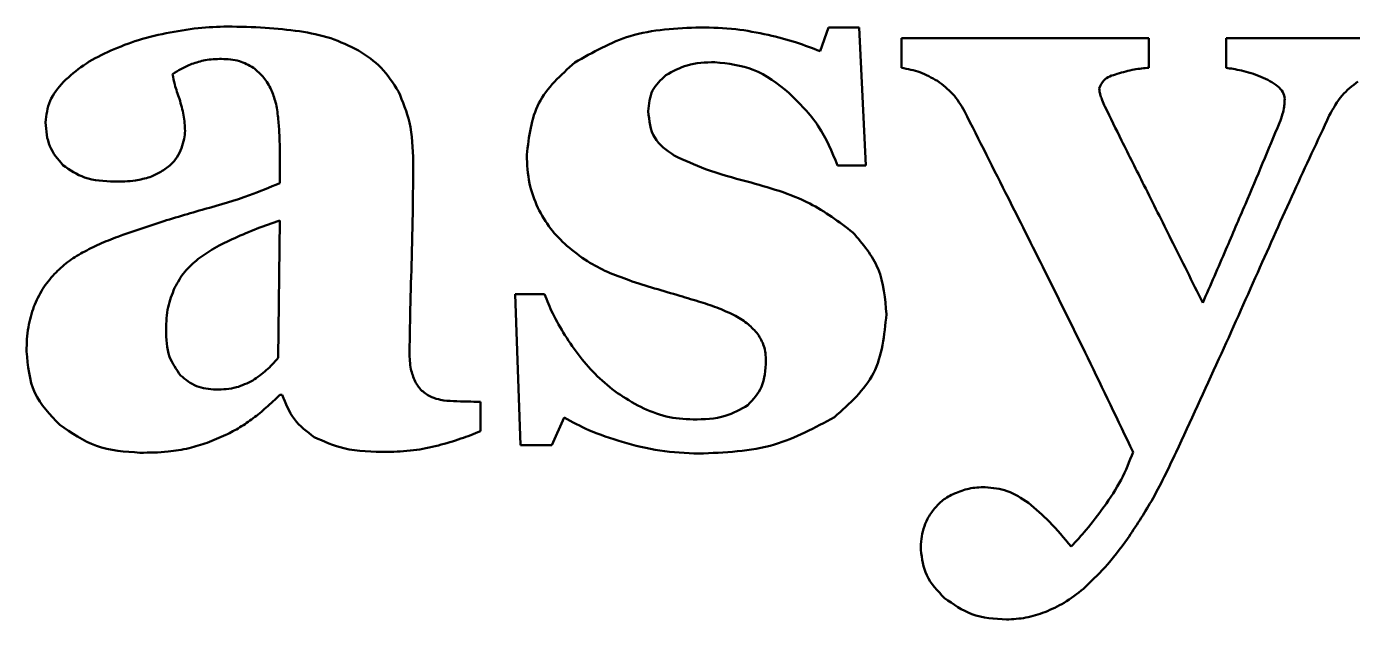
# Model space of a CAD drawing. Header units: millimetres. Extents: x 0 to 420, y 0 to 297.
# Drawn here: x 210.29 to 215.3, y 148.56 to 150.8 of the extents above; entities that cross this region are included whole.
import ezdxf

# ---------------------------------------------------------------- set-up
doc = ezdxf.new("R2010")
doc.units = ezdxf.units.MM
doc.header["$LTSCALE"] = 0.75
doc.layers.add('Visible', color=7, linetype='Continuous', lineweight=50)

msp = doc.modelspace()

# ---------------------------------------------------------------- linework, layer by layer
at = {"layer": 'Visible'}
for p, q in [((213.321, 150.7956, 0.25), (213.2889, 150.7054, 0.25)), ((213.4372, 150.7956, 0.25), (213.321, 150.7956, 0.25)), ((213.4617, 150.2742, 0.25), (213.4372, 150.7956, 0.25)), ((213.5962, 150.7543, 0.25), (213.5962, 150.6427, 0.25)), ((214.5319, 150.7543, 0.25), (213.5962, 150.7543, 0.25)), ((214.5319, 150.6427, 0.25), (214.5319, 150.7543, 0.25)), ((214.8239, 150.7543, 0.25), (214.8239, 150.6427, 0.25)), ((215.4553, 150.7543, 0.25), (214.8239, 150.7543, 0.25)), ((211.2464, 150.3537, 0.25), (211.2464, 150.207, 0.25)), ((213.3546, 150.2742, 0.25), (213.4617, 150.2742, 0.25)), ((211.2464, 150.0663, 0.25), (211.2402, 149.5468, 0.25)), ((212.1362, 149.7881, 0.25), (212.156, 149.2178, 0.25)), ((212.2478, 149.7881, 0.25), (212.1362, 149.7881, 0.25)), ((211.2464, 149.4074, 0.25), (211.2555, 149.4074, 0.25)), ((212.0047, 149.2698, 0.25), (212.0047, 149.3814, 0.25)), ((212.2753, 149.2178, 0.25), (212.3212, 149.3218, 0.25)), ((212.156, 149.2178, 0.25), (212.2753, 149.2178, 0.25))]:
    msp.add_line(p, q, dxfattribs=at)
for points, knots in [([(210.8168, 150.7734, 0.25), (210.777, 150.7645, 0.25), (210.7009, 150.7475, 0.25), (210.6293, 150.7169, 0.25), (210.5951, 150.7023, 0.25)], [-0.1166196, -0.1166196, -0.1166196, -0.1166196, -0.0556452, 0, 0, 0, 0]), ([(211.0492, 150.7986, 0.25), (211.0119, 150.7974, 0.25), (210.9338, 150.7948, 0.25), (210.8569, 150.7808, 0.25), (210.8168, 150.7734, 0.25)], [-0.1170173, -0.1170173, -0.1170173, -0.1170173, -0.0611257, 0, 0, 0, 0]), ([(211.3213, 150.781, 0.25), (211.278, 150.7862, 0.25), (211.1876, 150.7969, 0.25), (211.0966, 150.798, 0.25), (211.0492, 150.7986, 0.25)], [-0.1364343, -0.1364343, -0.1364343, -0.1364343, -0.0711249, 0, 0, 0, 0]), ([(211.5445, 150.7084, 0.25), (211.5099, 150.7253, 0.25), (211.4389, 150.7598, 0.25), (211.3611, 150.7739, 0.25), (211.3213, 150.781, 0.25)], [-0.1178592, -0.1178592, -0.1178592, -0.1178592, -0.0603826, 0, 0, 0, 0]), ([(212.8364, 150.7956, 0.25), (212.7457, 150.7918, 0.25), (212.5766, 150.7847, 0.25), (212.4298, 150.7013, 0.25), (212.3617, 150.6626, 0.25)], [-0.2496704, -0.2496704, -0.2496704, -0.2496704, -0.1159107, 0, 0, 0, 0]), ([(213.0925, 150.7673, 0.25), (213.0518, 150.7755, 0.25), (212.9673, 150.7926, 0.25), (212.8811, 150.7946, 0.25), (212.8364, 150.7956, 0.25)], [-0.1290454, -0.1290454, -0.1290454, -0.1290454, -0.0668846, 0, 0, 0, 0]), ([(213.2889, 150.7054, 0.25), (213.2595, 150.7167, 0.25), (213.1953, 150.7414, 0.25), (213.1286, 150.7582, 0.25), (213.0925, 150.7673, 0.25)], [-0.103073, -0.103073, -0.103073, -0.103073, -0.0557976, 0, 0, 0, 0]), ([(211.6951, 150.5532, 0.25), (211.6751, 150.585, 0.25), (211.6359, 150.6474, 0.25), (211.5746, 150.6883, 0.25), (211.5445, 150.7084, 0.25)], [-0.1092061, -0.1092061, -0.1092061, -0.1092061, -0.0536861, 0, 0, 0, 0]), ([(210.5951, 150.7023, 0.25), (210.5641, 150.6869, 0.25), (210.5037, 150.6569, 0.25), (210.4536, 150.6118, 0.25), (210.4292, 150.5899, 0.25)], [-0.1005899, -0.1005899, -0.1005899, -0.1005899, -0.0488768, 0, 0, 0, 0]), ([(210.9137, 150.6572, 0.25), (210.9305, 150.6628, 0.25), (210.9669, 150.6749, 0.25), (211.0054, 150.6758, 0.25), (211.0262, 150.6763, 0.25)], [-0.05729512, -0.05729512, -0.05729512, -0.05729512, -0.0309676, 0, 0, 0, 0]), ([(211.0262, 150.6763, 0.25), (211.0493, 150.6754, 0.25), (211.0923, 150.6736, 0.25), (211.1297, 150.6525, 0.25), (211.147, 150.6427, 0.25)], [-0.06350889, -0.06350889, -0.06350889, -0.06350889, -0.02941269, 0, 0, 0, 0]), ([(212.3617, 150.6626, 0.25), (212.3088, 150.6152, 0.25), (212.2044, 150.5217, 0.25), (212.1884, 150.3827, 0.25), (212.1805, 150.314, 0.25)], [-0.2026148, -0.2026148, -0.2026148, -0.2026148, -0.1000599, 0, 0, 0, 0]), ([(212.7064, 150.6152, 0.25), (212.7325, 150.6294, 0.25), (212.7899, 150.6608, 0.25), (212.8556, 150.6629, 0.25), (212.8914, 150.6641, 0.25)], [-0.09686129, -0.09686129, -0.09686129, -0.09686129, -0.05290849, 0, 0, 0, 0]), ([(212.8914, 150.6641, 0.25), (212.9413, 150.6585, 0.25), (213.0455, 150.647, 0.25), (213.1281, 150.5823, 0.25), (213.1712, 150.5487, 0.25)], [-0.1540049, -0.1540049, -0.1540049, -0.1540049, -0.0801528, 0, 0, 0, 0]), ([(210.8411, 150.6182, 0.25), (210.8516, 150.6251, 0.25), (210.8747, 150.6401, 0.25), (210.8999, 150.6512, 0.25), (210.9137, 150.6572, 0.25)], [-0.04128374, -0.04128374, -0.04128374, -0.04128374, -0.02253299, 0, 0, 0, 0]), ([(210.8672, 150.525, 0.25), (210.861, 150.5431, 0.25), (210.8505, 150.5737, 0.25), (210.8438, 150.6053, 0.25), (210.8411, 150.6182, 0.25)], [-0.0484562, -0.0484562, -0.0484562, -0.0484562, -0.01979941, 0, 0, 0, 0]), ([(211.147, 150.6427, 0.25), (211.1612, 150.631, 0.25), (211.1891, 150.6079, 0.25), (211.206, 150.5759, 0.25), (211.2143, 150.5601, 0.25)], [-0.05373629, -0.05373629, -0.05373629, -0.05373629, -0.02642221, 0, 0, 0, 0]), ([(212.6392, 150.4791, 0.25), (212.6418, 150.5064, 0.25), (212.647, 150.5604, 0.25), (212.6868, 150.5971, 0.25), (212.7064, 150.6152, 0.25)], [-0.07831206, -0.07831206, -0.07831206, -0.07831206, -0.03861698, 0, 0, 0, 0]), ([(213.5962, 150.6427, 0.25), (213.62, 150.6382, 0.25), (213.6681, 150.6292, 0.25), (213.7107, 150.6052, 0.25), (213.7323, 150.593, 0.25)], [-0.07286986, -0.07286986, -0.07286986, -0.07286986, -0.03687853, 0, 0, 0, 0]), ([(214.3443, 150.5647, 0.25), (214.349, 150.5759, 0.25), (214.3614, 150.6051, 0.25), (214.3928, 150.6142, 0.25), (214.4122, 150.6197, 0.25)], [-0.04572066, -0.04572066, -0.04572066, -0.04572066, -0.02823633, 0, 0, 0, 0]), ([(214.4122, 150.6197, 0.25), (214.4333, 150.626, 0.25), (214.4725, 150.6376, 0.25), (214.5131, 150.6411, 0.25), (214.5319, 150.6427, 0.25)], [-0.06108052, -0.06108052, -0.06108052, -0.06108052, -0.02811053, 0, 0, 0, 0]), ([(214.8239, 150.6427, 0.25), (214.8325, 150.6414, 0.25), (214.852, 150.6384, 0.25), (214.8712, 150.6343, 0.25), (214.8818, 150.632, 0.25)], [-0.0294835, -0.0294835, -0.0294835, -0.0294835, -0.01634616, 0, 0, 0, 0]), ([(214.8818, 150.632, 0.25), (214.8939, 150.629, 0.25), (214.9187, 150.6229, 0.25), (214.9427, 150.6138, 0.25), (214.9551, 150.609, 0.25)], [-0.03839568, -0.03839568, -0.03839568, -0.03839568, -0.01984464, 0, 0, 0, 0]), ([(214.9551, 150.609, 0.25), (214.9666, 150.6039, 0.25), (214.9889, 150.594, 0.25), (215.0088, 150.5799, 0.25), (215.0184, 150.5731, 0.25)], [-0.03648271, -0.03648271, -0.03648271, -0.03648271, -0.01749542, 0, 0, 0, 0]), ([(210.4292, 150.5899, 0.25), (210.4094, 150.567, 0.25), (210.371, 150.5226, 0.25), (210.3644, 150.4644, 0.25), (210.3612, 150.4363, 0.25)], [-0.08578929, -0.08578929, -0.08578929, -0.08578929, -0.04149066, 0, 0, 0, 0]), ([(211.2143, 150.5601, 0.25), (211.2204, 150.5444, 0.25), (211.2336, 150.5103, 0.25), (211.2379, 150.4741, 0.25), (211.2403, 150.4546, 0.25)], [-0.05451172, -0.05451172, -0.05451172, -0.05451172, -0.02924963, 0, 0, 0, 0]), ([(213.7323, 150.593, 0.25), (213.7527, 150.5779, 0.25), (213.7946, 150.5469, 0.25), (213.8211, 150.502, 0.25), (213.8347, 150.4791, 0.25)], [-0.07728514, -0.07728514, -0.07728514, -0.07728514, -0.03951734, 0, 0, 0, 0]), ([(214.3489, 150.538, 0.25), (214.3475, 150.5426, 0.25), (214.345, 150.5513, 0.25), (214.3445, 150.5604, 0.25), (214.3443, 150.5647, 0.25)], [-0.01361186, -0.01361186, -0.01361186, -0.01361186, -0.00642764, 0, 0, 0, 0]), ([(215.0184, 150.5731, 0.25), (215.0262, 150.5663, 0.25), (215.0409, 150.5533, 0.25), (215.0437, 150.534, 0.25), (215.0451, 150.525, 0.25)], [-0.02833407, -0.02833407, -0.02833407, -0.02833407, -0.01332455, 0, 0, 0, 0]), ([(215.2137, 150.4623, 0.25), (215.2282, 150.4889, 0.25), (215.2554, 150.5392, 0.25), (215.3004, 150.5742, 0.25), (215.3215, 150.5907, 0.25)], [-0.08463357, -0.08463357, -0.08463357, -0.08463357, -0.03973146, 0, 0, 0, 0]), ([(210.8886, 150.4042, 0.25), (210.8876, 150.4241, 0.25), (210.8855, 150.4652, 0.25), (210.8734, 150.5046, 0.25), (210.8672, 150.525, 0.25)], [-0.06154576, -0.06154576, -0.06154576, -0.06154576, -0.03180326, 0, 0, 0, 0]), ([(211.7509, 150.288, 0.25), (211.7495, 150.3381, 0.25), (211.747, 150.4301, 0.25), (211.7113, 150.5147, 0.25), (211.6951, 150.5532, 0.25)], [-0.1365804, -0.1365804, -0.1365804, -0.1365804, -0.0621994, 0, 0, 0, 0]), ([(213.1712, 150.5487, 0.25), (213.2112, 150.5086, 0.25), (213.2906, 150.4293, 0.25), (213.3334, 150.3256, 0.25), (213.3546, 150.2742, 0.25)], [-0.1665034, -0.1665034, -0.1665034, -0.1665034, -0.0824759, 0, 0, 0, 0]), ([(214.3657, 150.496, 0.25), (214.3621, 150.504, 0.25), (214.356, 150.5178, 0.25), (214.351, 150.532, 0.25), (214.3489, 150.538, 0.25)], [-0.02261053, -0.02261053, -0.02261053, -0.02261053, -0.00945217, 0, 0, 0, 0]), ([(215.0451, 150.525, 0.25), (215.0449, 150.5212, 0.25), (215.0445, 150.5112, 0.25), (215.0434, 150.5013, 0.25), (215.0428, 150.4951, 0.25)], [-0.01495325, -0.01495325, -0.01495325, -0.01495325, -0.00930843, 0, 0, 0, 0]), ([(212.7376, 150.3109, 0.25), (212.7089, 150.3312, 0.25), (212.6507, 150.3722, 0.25), (212.643, 150.4432, 0.25), (212.6392, 150.4791, 0.25)], [-0.1017582, -0.1017582, -0.1017582, -0.1017582, -0.0515595, 0, 0, 0, 0]), ([(213.8347, 150.4791, 0.25), (213.89, 150.3694, 0.25), (213.9951, 150.161, 0.25), (214.0998, 149.9524, 0.25), (214.1494, 149.8535, 0.25)], [-0.3501474, -0.3501474, -0.3501474, -0.3501474, -0.1659361, 0, 0, 0, 0]), ([(214.5131, 150.1994, 0.25), (214.4848, 150.2557, 0.25), (214.4352, 150.3544, 0.25), (214.3865, 150.4535, 0.25), (214.3657, 150.496, 0.25)], [-0.1655837, -0.1655837, -0.1655837, -0.1655837, -0.0710692, 0, 0, 0, 0]), ([(214.9431, 149.8699, 0.25), (214.9885, 149.9717, 0.25), (215.0769, 150.17, 0.25), (215.169, 150.3667, 0.25), (215.2137, 150.4623, 0.25)], [-0.3256572, -0.3256572, -0.3256572, -0.3256572, -0.1583467, 0, 0, 0, 0]), ([(215.0428, 150.4951, 0.25), (215.0412, 150.4864, 0.25), (215.0374, 150.4657, 0.25), (215.0297, 150.4461, 0.25), (215.0252, 150.4349, 0.25)], [-0.03145261, -0.03145261, -0.03145261, -0.03145261, -0.01808712, 0, 0, 0, 0]), ([(210.3612, 150.4363, 0.25), (210.3636, 150.405, 0.25), (210.3684, 150.3441, 0.25), (210.4079, 150.2976, 0.25), (210.4271, 150.275, 0.25)], [-0.08913062, -0.08913062, -0.08913062, -0.08913062, -0.04337705, 0, 0, 0, 0]), ([(211.2403, 150.4546, 0.25), (211.242, 150.4358, 0.25), (211.2452, 150.4022, 0.25), (211.246, 150.3685, 0.25), (211.2464, 150.3537, 0.25)], [-0.05055769, -0.05055769, -0.05055769, -0.05055769, -0.02218133, 0, 0, 0, 0]), ([(215.0252, 150.4349, 0.25), (215.0041, 150.3841, 0.25), (214.9615, 150.2816, 0.25), (214.9181, 150.1793, 0.25), (214.8963, 150.1277, 0.25)], [-0.1665752, -0.1665752, -0.1665752, -0.1665752, -0.0840871, 0, 0, 0, 0]), ([(210.8748, 150.3392, 0.25), (210.8788, 150.351, 0.25), (210.886, 150.3721, 0.25), (210.8878, 150.3944, 0.25), (210.8886, 150.4042, 0.25)], [-0.03332303, -0.03332303, -0.03332303, -0.03332303, -0.01472089, 0, 0, 0, 0]), ([(210.835, 150.2773, 0.25), (210.8432, 150.2859, 0.25), (210.8606, 150.3039, 0.25), (210.8699, 150.3271, 0.25), (210.8748, 150.3392, 0.25)], [-0.03713163, -0.03713163, -0.03713163, -0.03713163, -0.01941383, 0, 0, 0, 0]), ([(212.1805, 150.314, 0.25), (212.1818, 150.2775, 0.25), (212.1843, 150.2083, 0.25), (212.2097, 150.144, 0.25), (212.2218, 150.1137, 0.25)], [-0.1029164, -0.1029164, -0.1029164, -0.1029164, -0.048588, 0, 0, 0, 0]), ([(213.0131, 150.2131, 0.25), (212.96, 150.2273, 0.25), (212.8655, 150.2525, 0.25), (212.7766, 150.2931, 0.25), (212.7376, 150.3109, 0.25)], [-0.1463923, -0.1463923, -0.1463923, -0.1463923, -0.0642084, 0, 0, 0, 0]), ([(210.4271, 150.275, 0.25), (210.4535, 150.257, 0.25), (210.5119, 150.2171, 0.25), (210.5829, 150.2145, 0.25), (210.6218, 150.2131, 0.25)], [-0.1040364, -0.1040364, -0.1040364, -0.1040364, -0.0570705, 0, 0, 0, 0]), ([(210.756, 150.2299, 0.25), (210.7702, 150.2361, 0.25), (210.7986, 150.2484, 0.25), (210.8228, 150.2677, 0.25), (210.835, 150.2773, 0.25)], [-0.04621804, -0.04621804, -0.04621804, -0.04621804, -0.02309056, 0, 0, 0, 0]), ([(211.744, 149.8783, 0.25), (211.746, 149.9519, 0.25), (211.7497, 150.0885, 0.25), (211.7505, 150.2251, 0.25), (211.7509, 150.288, 0.25)], [-0.2048985, -0.2048985, -0.2048985, -0.2048985, -0.0944098, 0, 0, 0, 0]), ([(210.6218, 150.2131, 0.25), (210.6483, 150.2132, 0.25), (210.6938, 150.2134, 0.25), (210.7376, 150.225, 0.25), (210.756, 150.2299, 0.25)], [-0.06784295, -0.06784295, -0.06784295, -0.06784295, -0.02840134, 0, 0, 0, 0]), ([(211.2464, 150.207, 0.25), (211.2083, 150.1911, 0.25), (211.1165, 150.1527, 0.25), (211.0207, 150.1256, 0.25), (210.9646, 150.1097, 0.25)], [-0.1491489, -0.1491489, -0.1491489, -0.1491489, -0.0873366, 0, 0, 0, 0]), ([(213.413, 150.0212, 0.25), (213.3601, 150.0607, 0.25), (213.2397, 150.1505, 0.25), (213.0945, 150.1906, 0.25), (213.0131, 150.2131, 0.25)], [-0.2234788, -0.2234788, -0.2234788, -0.2234788, -0.1253786, 0, 0, 0, 0]), ([(214.7353, 149.755, 0.25), (214.6957, 149.8345, 0.25), (214.6218, 149.9827, 0.25), (214.5475, 150.1308, 0.25), (214.5131, 150.1994, 0.25)], [-0.2484515, -0.2484515, -0.2484515, -0.2484515, -0.115232, 0, 0, 0, 0]), ([(210.9646, 150.1097, 0.25), (210.9047, 150.0925, 0.25), (210.7935, 150.0606, 0.25), (210.6843, 150.0224, 0.25), (210.6339, 150.0048, 0.25)], [-0.1735234, -0.1735234, -0.1735234, -0.1735234, -0.0800487, 0, 0, 0, 0]), ([(212.2218, 150.1137, 0.25), (212.2366, 150.0868, 0.25), (212.266, 150.0333, 0.25), (212.31, 149.991, 0.25), (212.3319, 149.97, 0.25)], [-0.09097633, -0.09097633, -0.09097633, -0.09097633, -0.04515419, 0, 0, 0, 0]), ([(214.8963, 150.1277, 0.25), (214.8719, 150.0706, 0.25), (214.8187, 149.9461, 0.25), (214.7645, 149.8221, 0.25), (214.7353, 149.755, 0.25)], [-0.2030103, -0.2030103, -0.2030103, -0.2030103, -0.1098147, 0, 0, 0, 0]), ([(211.0761, 149.9997, 0.25), (211.1042, 150.0118, 0.25), (211.1602, 150.036, 0.25), (211.2177, 150.0562, 0.25), (211.2464, 150.0663, 0.25)], [-0.09146976, -0.09146976, -0.09146976, -0.09146976, -0.04553055, 0, 0, 0, 0]), ([(213.5396, 149.7116, 0.25), (213.5348, 149.7711, 0.25), (213.5253, 149.8879, 0.25), (213.4499, 149.9773, 0.25), (213.413, 150.0212, 0.25)], [-0.1710022, -0.1710022, -0.1710022, -0.1710022, -0.0838411, 0, 0, 0, 0]), ([(210.6339, 150.0048, 0.25), (210.6107, 149.9956, 0.25), (210.5656, 149.9778, 0.25), (210.5224, 149.9558, 0.25), (210.5014, 149.9451, 0.25)], [-0.07267919, -0.07267919, -0.07267919, -0.07267919, -0.03526741, 0, 0, 0, 0]), ([(210.938, 149.9207, 0.25), (210.9581, 149.9348, 0.25), (211.0017, 149.9652, 0.25), (211.05, 149.9876, 0.25), (211.0761, 149.9997, 0.25)], [-0.07966422, -0.07966422, -0.07966422, -0.07966422, -0.04291729, 0, 0, 0, 0]), ([(212.3319, 149.97, 0.25), (212.3572, 149.9495, 0.25), (212.4048, 149.9109, 0.25), (212.4598, 149.884, 0.25), (212.4855, 149.8714, 0.25)], [-0.09154171, -0.09154171, -0.09154171, -0.09154171, -0.04279077, 0, 0, 0, 0]), ([(210.5014, 149.9451, 0.25), (210.4819, 149.9338, 0.25), (210.443, 149.9111, 0.25), (210.4109, 149.8796, 0.25), (210.395, 149.864, 0.25)], [-0.06715289, -0.06715289, -0.06715289, -0.06715289, -0.03340961, 0, 0, 0, 0]), ([(210.849, 149.8111, 0.25), (210.8607, 149.8323, 0.25), (210.8838, 149.8742, 0.25), (210.92, 149.9053, 0.25), (210.938, 149.9207, 0.25)], [-0.07108346, -0.07108346, -0.07108346, -0.07108346, -0.03517256, 0, 0, 0, 0]), ([(210.395, 149.864, 0.25), (210.3791, 149.8454, 0.25), (210.3471, 149.8081, 0.25), (210.327, 149.7632, 0.25), (210.3169, 149.7407, 0.25)], [-0.07328855, -0.07328855, -0.07328855, -0.07328855, -0.0368065, 0, 0, 0, 0]), ([(211.7371, 149.5664, 0.25), (211.7376, 149.6049, 0.25), (211.739, 149.7088, 0.25), (211.7421, 149.8128, 0.25), (211.744, 149.8783, 0.25)], [-0.1559819, -0.1559819, -0.1559819, -0.1559819, -0.0982619, 0, 0, 0, 0]), ([(212.4855, 149.8714, 0.25), (212.5126, 149.8606, 0.25), (212.5711, 149.8374, 0.25), (212.6313, 149.8192, 0.25), (212.6636, 149.8095, 0.25)], [-0.09431948, -0.09431948, -0.09431948, -0.09431948, -0.05064701, 0, 0, 0, 0]), ([(214.6343, 149.1903, 0.25), (214.6886, 149.3077, 0.25), (214.793, 149.5335, 0.25), (214.8944, 149.7608, 0.25), (214.9431, 149.8699, 0.25)], [-0.3732287, -0.3732287, -0.3732287, -0.3732287, -0.1792047, 0, 0, 0, 0]), ([(210.8168, 149.6541, 0.25), (210.8178, 149.6826, 0.25), (210.8198, 149.7368, 0.25), (210.8396, 149.7872, 0.25), (210.849, 149.8111, 0.25)], [-0.0806885, -0.0806885, -0.0806885, -0.0806885, -0.03825815, 0, 0, 0, 0]), ([(212.6636, 149.8095, 0.25), (212.6955, 149.8001, 0.25), (212.7539, 149.7829, 0.25), (212.8122, 149.7654, 0.25), (212.8387, 149.7575, 0.25)], [-0.0913035, -0.0913035, -0.0913035, -0.0913035, -0.04138657, 0, 0, 0, 0]), ([(214.1494, 149.8535, 0.25), (214.1999, 149.7517, 0.25), (214.3091, 149.5318, 0.25), (214.4149, 149.3102, 0.25), (214.4718, 149.1912, 0.25)], [-0.3682745, -0.3682745, -0.3682745, -0.3682745, -0.1978106, 0, 0, 0, 0]), ([(212.3242, 149.6329, 0.25), (212.308, 149.6598, 0.25), (212.2782, 149.7094, 0.25), (212.2573, 149.7634, 0.25), (212.2478, 149.7881, 0.25)], [-0.08663247, -0.08663247, -0.08663247, -0.08663247, -0.03966177, 0, 0, 0, 0]), ([(212.8387, 149.7575, 0.25), (212.8616, 149.7501, 0.25), (212.9064, 149.7357, 0.25), (212.9487, 149.7154, 0.25), (212.9694, 149.7055, 0.25)], [-0.07040834, -0.07040834, -0.07040834, -0.07040834, -0.03429696, 0, 0, 0, 0]), ([(210.3169, 149.7407, 0.25), (210.3089, 149.7152, 0.25), (210.2916, 149.6602, 0.25), (210.2901, 149.6025, 0.25), (210.2893, 149.5715, 0.25)], [-0.08608404, -0.08608404, -0.08608404, -0.08608404, -0.04615671, 0, 0, 0, 0]), ([(212.9694, 149.7055, 0.25), (212.986, 149.6957, 0.25), (213.0176, 149.6771, 0.25), (213.0419, 149.6497, 0.25), (213.0535, 149.6367, 0.25)], [-0.05462126, -0.05462126, -0.05462126, -0.05462126, -0.02594659, 0, 0, 0, 0]), ([(213.3432, 149.3233, 0.25), (213.4005, 149.3744, 0.25), (213.5166, 149.478, 0.25), (213.5319, 149.6331, 0.25), (213.5396, 149.7116, 0.25)], [-0.2248358, -0.2248358, -0.2248358, -0.2248358, -0.1139017, 0, 0, 0, 0]), ([(210.8712, 149.4809, 0.25), (210.8554, 149.5035, 0.25), (210.8193, 149.5551, 0.25), (210.8177, 149.6185, 0.25), (210.8168, 149.6541, 0.25)], [-0.09255199, -0.09255199, -0.09255199, -0.09255199, -0.05197897, 0, 0, 0, 0]), ([(212.4465, 149.4777, 0.25), (212.4241, 149.5015, 0.25), (212.3788, 149.5497, 0.25), (212.3426, 149.605, 0.25), (212.3242, 149.6329, 0.25)], [-0.09895696, -0.09895696, -0.09895696, -0.09895696, -0.05002059, 0, 0, 0, 0]), ([(213.0535, 149.6367, 0.25), (213.0624, 149.6221, 0.25), (213.0812, 149.5911, 0.25), (213.0831, 149.5549, 0.25), (213.084, 149.5358, 0.25)], [-0.05346018, -0.05346018, -0.05346018, -0.05346018, -0.02816198, 0, 0, 0, 0]), ([(210.2893, 149.5715, 0.25), (210.2942, 149.517, 0.25), (210.3038, 149.4096, 0.25), (210.3783, 149.3319, 0.25), (210.4149, 149.2936, 0.25)], [-0.1565839, -0.1565839, -0.1565839, -0.1565839, -0.0770269, 0, 0, 0, 0]), ([(211.7578, 149.4578, 0.25), (211.7518, 149.4733, 0.25), (211.7383, 149.5082, 0.25), (211.7375, 149.5456, 0.25), (211.7371, 149.5664, 0.25)], [-0.05562327, -0.05562327, -0.05562327, -0.05562327, -0.03087589, 0, 0, 0, 0]), ([(211.2402, 149.5468, 0.25), (211.2259, 149.5306, 0.25), (211.1974, 149.4984, 0.25), (211.162, 149.4739, 0.25), (211.1444, 149.4617, 0.25)], [-0.06429513, -0.06429513, -0.06429513, -0.06429513, -0.03203306, 0, 0, 0, 0]), ([(213.084, 149.5358, 0.25), (213.0822, 149.5014, 0.25), (213.0787, 149.4374, 0.25), (213.0358, 149.3902, 0.25), (213.016, 149.3684, 0.25)], [-0.09284299, -0.09284299, -0.09284299, -0.09284299, -0.04290409, 0, 0, 0, 0]), ([(211.0055, 149.4273, 0.25), (210.9801, 149.4294, 0.25), (210.9298, 149.4336, 0.25), (210.8906, 149.4653, 0.25), (210.8712, 149.4809, 0.25)], [-0.07378555, -0.07378555, -0.07378555, -0.07378555, -0.03645063, 0, 0, 0, 0]), ([(211.1444, 149.4617, 0.25), (211.1241, 149.4517, 0.25), (211.0804, 149.4301, 0.25), (211.0316, 149.4282, 0.25), (211.0055, 149.4273, 0.25)], [-0.07226248, -0.07226248, -0.07226248, -0.07226248, -0.03869771, 0, 0, 0, 0]), ([(211.8212, 149.3982, 0.25), (211.8079, 149.4056, 0.25), (211.7817, 149.4201, 0.25), (211.7657, 149.4454, 0.25), (211.7578, 149.4578, 0.25)], [-0.04416059, -0.04416059, -0.04416059, -0.04416059, -0.02176679, 0, 0, 0, 0]), ([(212.6109, 149.3615, 0.25), (212.581, 149.3781, 0.25), (212.522, 149.4108, 0.25), (212.4715, 149.4556, 0.25), (212.4465, 149.4777, 0.25)], [-0.1009055, -0.1009055, -0.1009055, -0.1009055, -0.0498921, 0, 0, 0, 0]), ([(211.1461, 149.3187, 0.25), (211.1627, 149.332, 0.25), (211.1976, 149.3598, 0.25), (211.2296, 149.391, 0.25), (211.2464, 149.4074, 0.25)], [-0.06697346, -0.06697346, -0.06697346, -0.06697346, -0.03510847, 0, 0, 0, 0]), ([(211.2555, 149.4074, 0.25), (211.2684, 149.3748, 0.25), (211.2939, 149.3104, 0.25), (211.3489, 149.2684, 0.25), (211.3761, 149.2476, 0.25)], [-0.1017697, -0.1017697, -0.1017697, -0.1017697, -0.0503378, 0, 0, 0, 0]), ([(211.903, 149.3837, 0.25), (211.8867, 149.3844, 0.25), (211.8588, 149.3857, 0.25), (211.8323, 149.3945, 0.25), (211.8212, 149.3982, 0.25)], [-0.04170978, -0.04170978, -0.04170978, -0.04170978, -0.01741723, 0, 0, 0, 0]), ([(212.0047, 149.3814, 0.25), (211.9886, 149.3815, 0.25), (211.9547, 149.3817, 0.25), (211.9208, 149.383, 0.25), (211.903, 149.3837, 0.25)], [-0.05084963, -0.05084963, -0.05084963, -0.05084963, -0.026673, 0, 0, 0, 0]), ([(212.8089, 149.3141, 0.25), (212.7743, 149.3161, 0.25), (212.7054, 149.3199, 0.25), (212.6423, 149.3477, 0.25), (212.6109, 149.3615, 0.25)], [-0.1025272, -0.1025272, -0.1025272, -0.1025272, -0.0510645, 0, 0, 0, 0]), ([(213.016, 149.3684, 0.25), (212.988, 149.3526, 0.25), (212.9241, 149.3166, 0.25), (212.8503, 149.315, 0.25), (212.8089, 149.3141, 0.25)], [-0.1085397, -0.1085397, -0.1085397, -0.1085397, -0.061054, 0, 0, 0, 0]), ([(211.0427, 149.256, 0.25), (211.0608, 149.2651, 0.25), (211.0969, 149.2833, 0.25), (211.1297, 149.3069, 0.25), (211.1461, 149.3187, 0.25)], [-0.06053126, -0.06053126, -0.06053126, -0.06053126, -0.0302227, 0, 0, 0, 0]), ([(212.3212, 149.3218, 0.25), (212.352, 149.305, 0.25), (212.4221, 149.267, 0.25), (212.4981, 149.2428, 0.25), (212.5405, 149.2293, 0.25)], [-0.1192774, -0.1192774, -0.1192774, -0.1192774, -0.0666731, 0, 0, 0, 0]), ([(212.8303, 149.1857, 0.25), (212.9279, 149.1895, 0.25), (213.1097, 149.1967, 0.25), (213.2693, 149.2832, 0.25), (213.3432, 149.3233, 0.25)], [-0.2686942, -0.2686942, -0.2686942, -0.2686942, -0.1244322, 0, 0, 0, 0]), ([(210.4149, 149.2936, 0.25), (210.4596, 149.2631, 0.25), (210.5509, 149.2005, 0.25), (210.6615, 149.1927, 0.25), (210.7181, 149.1888, 0.25)], [-0.1630215, -0.1630215, -0.1630215, -0.1630215, -0.0833456, 0, 0, 0, 0]), ([(210.9041, 149.2056, 0.25), (210.927, 149.2121, 0.25), (210.9744, 149.2256, 0.25), (211.0194, 149.2456, 0.25), (211.0427, 149.256, 0.25)], [-0.07381389, -0.07381389, -0.07381389, -0.07381389, -0.03825169, 0, 0, 0, 0]), ([(211.846, 149.2163, 0.25), (211.8747, 149.2243, 0.25), (211.9285, 149.2393, 0.25), (211.9804, 149.2601, 0.25), (212.0047, 149.2698, 0.25)], [-0.08378358, -0.08378358, -0.08378358, -0.08378358, -0.03918367, 0, 0, 0, 0]), ([(210.7181, 149.1888, 0.25), (210.7536, 149.189, 0.25), (210.8161, 149.1894, 0.25), (210.8776, 149.2007, 0.25), (210.9041, 149.2056, 0.25)], [-0.09356305, -0.09356305, -0.09356305, -0.09356305, -0.04040479, 0, 0, 0, 0]), ([(211.3761, 149.2476, 0.25), (211.4133, 149.2314, 0.25), (211.501, 149.1933, 0.25), (211.597, 149.1924, 0.25), (211.6522, 149.1918, 0.25)], [-0.1421193, -0.1421193, -0.1421193, -0.1421193, -0.0817342, 0, 0, 0, 0]), ([(211.6522, 149.1918, 0.25), (211.6856, 149.1928, 0.25), (211.751, 149.1946, 0.25), (211.8147, 149.2091, 0.25), (211.846, 149.2163, 0.25)], [-0.09786286, -0.09786286, -0.09786286, -0.09786286, -0.04799367, 0, 0, 0, 0]), ([(212.5405, 149.2293, 0.25), (212.588, 149.2166, 0.25), (212.6829, 149.1911, 0.25), (212.7811, 149.1875, 0.25), (212.8303, 149.1857, 0.25)], [-0.1469012, -0.1469012, -0.1469012, -0.1469012, -0.0734908, 0, 0, 0, 0]), ([(214.4718, 149.1912, 0.25), (214.4581, 149.1558, 0.25), (214.4299, 149.0827, 0.25), (214.3854, 149.0182, 0.25), (214.3625, 148.9851, 0.25)], [-0.1170305, -0.1170305, -0.1170305, -0.1170305, -0.0601964, 0, 0, 0, 0]), ([(214.4508, 148.8631, 0.25), (214.4819, 148.9102, 0.25), (214.551, 149.0147, 0.25), (214.6048, 149.128, 0.25), (214.6343, 149.1903, 0.25)], [-0.187756, -0.187756, -0.187756, -0.187756, -0.1032428, 0, 0, 0, 0]), ([(213.9125, 149.0588, 0.25), (213.892, 149.058, 0.25), (213.8522, 149.0563, 0.25), (213.8151, 149.042, 0.25), (213.7972, 149.0351, 0.25)], [-0.0592356, -0.0592356, -0.0592356, -0.0592356, -0.02863156, 0, 0, 0, 0]), ([(214.076, 148.9992, 0.25), (214.0503, 149.0166, 0.25), (214.0007, 149.0501, 0.25), (213.9412, 149.056, 0.25), (213.9125, 149.0588, 0.25)], [-0.08823961, -0.08823961, -0.08823961, -0.08823961, -0.04248672, 0, 0, 0, 0]), ([(213.7972, 149.0351, 0.25), (213.7816, 149.0273, 0.25), (213.7528, 149.0129, 0.25), (213.7314, 148.9888, 0.25), (213.7215, 148.9778, 0.25)], [-0.0478348, -0.0478348, -0.0478348, -0.0478348, -0.02201785, 0, 0, 0, 0]), ([(213.7215, 148.9778, 0.25), (213.7119, 148.9652, 0.25), (213.6941, 148.9418, 0.25), (213.6841, 148.9141, 0.25), (213.6795, 148.9013, 0.25)], [-0.04384593, -0.04384593, -0.04384593, -0.04384593, -0.02026345, 0, 0, 0, 0]), ([(214.238, 148.8341, 0.25), (214.2114, 148.8664, 0.25), (214.1623, 148.9262, 0.25), (214.1032, 148.9762, 0.25), (214.076, 148.9992, 0.25)], [-0.1158534, -0.1158534, -0.1158534, -0.1158534, -0.0533069, 0, 0, 0, 0]), ([(214.3625, 148.9851, 0.25), (214.3403, 148.9553, 0.25), (214.3013, 148.9029, 0.25), (214.2571, 148.8548, 0.25), (214.238, 148.8341, 0.25)], [-0.09792007, -0.09792007, -0.09792007, -0.09792007, -0.0422781, 0, 0, 0, 0]), ([(213.6795, 148.9013, 0.25), (213.6766, 148.8886, 0.25), (213.6707, 148.8625, 0.25), (213.6699, 148.8357, 0.25), (213.6696, 148.8218, 0.25)], [-0.04014714, -0.04014714, -0.04014714, -0.04014714, -0.02067676, 0, 0, 0, 0]), ([(214.2842, 148.6751, 0.25), (214.3118, 148.701, 0.25), (214.3731, 148.7586, 0.25), (214.4233, 148.8261, 0.25), (214.4508, 148.8631, 0.25)], [-0.1258488, -0.1258488, -0.1258488, -0.1258488, -0.0690928, 0, 0, 0, 0]), ([(213.6696, 148.8218, 0.25), (213.674, 148.7884, 0.25), (213.6834, 148.718, 0.25), (213.733, 148.6668, 0.25), (213.759, 148.6399, 0.25)], [-0.1037849, -0.1037849, -0.1037849, -0.1037849, -0.054532, 0, 0, 0, 0]), ([(214.1389, 148.5864, 0.25), (214.1636, 148.5975, 0.25), (214.2157, 148.6209, 0.25), (214.2605, 148.6564, 0.25), (214.2842, 148.6751, 0.25)], [-0.08537096, -0.08537096, -0.08537096, -0.08537096, -0.04503143, 0, 0, 0, 0]), ([(213.759, 148.6399, 0.25), (213.7923, 148.6163, 0.25), (213.8624, 148.5665, 0.25), (213.9485, 148.5615, 0.25), (213.9937, 148.5589, 0.25)], [-0.1263842, -0.1263842, -0.1263842, -0.1263842, -0.0664213, 0, 0, 0, 0]), ([(213.9937, 148.5589, 0.25), (214.0182, 148.5601, 0.25), (214.0679, 148.5625, 0.25), (214.1151, 148.5784, 0.25), (214.1389, 148.5864, 0.25)], [-0.07422694, -0.07422694, -0.07422694, -0.07422694, -0.03756428, 0, 0, 0, 0])]:
    msp.add_open_spline(points, degree=3, knots=knots, dxfattribs=at)

doc.saveas('drawing.dxf')
